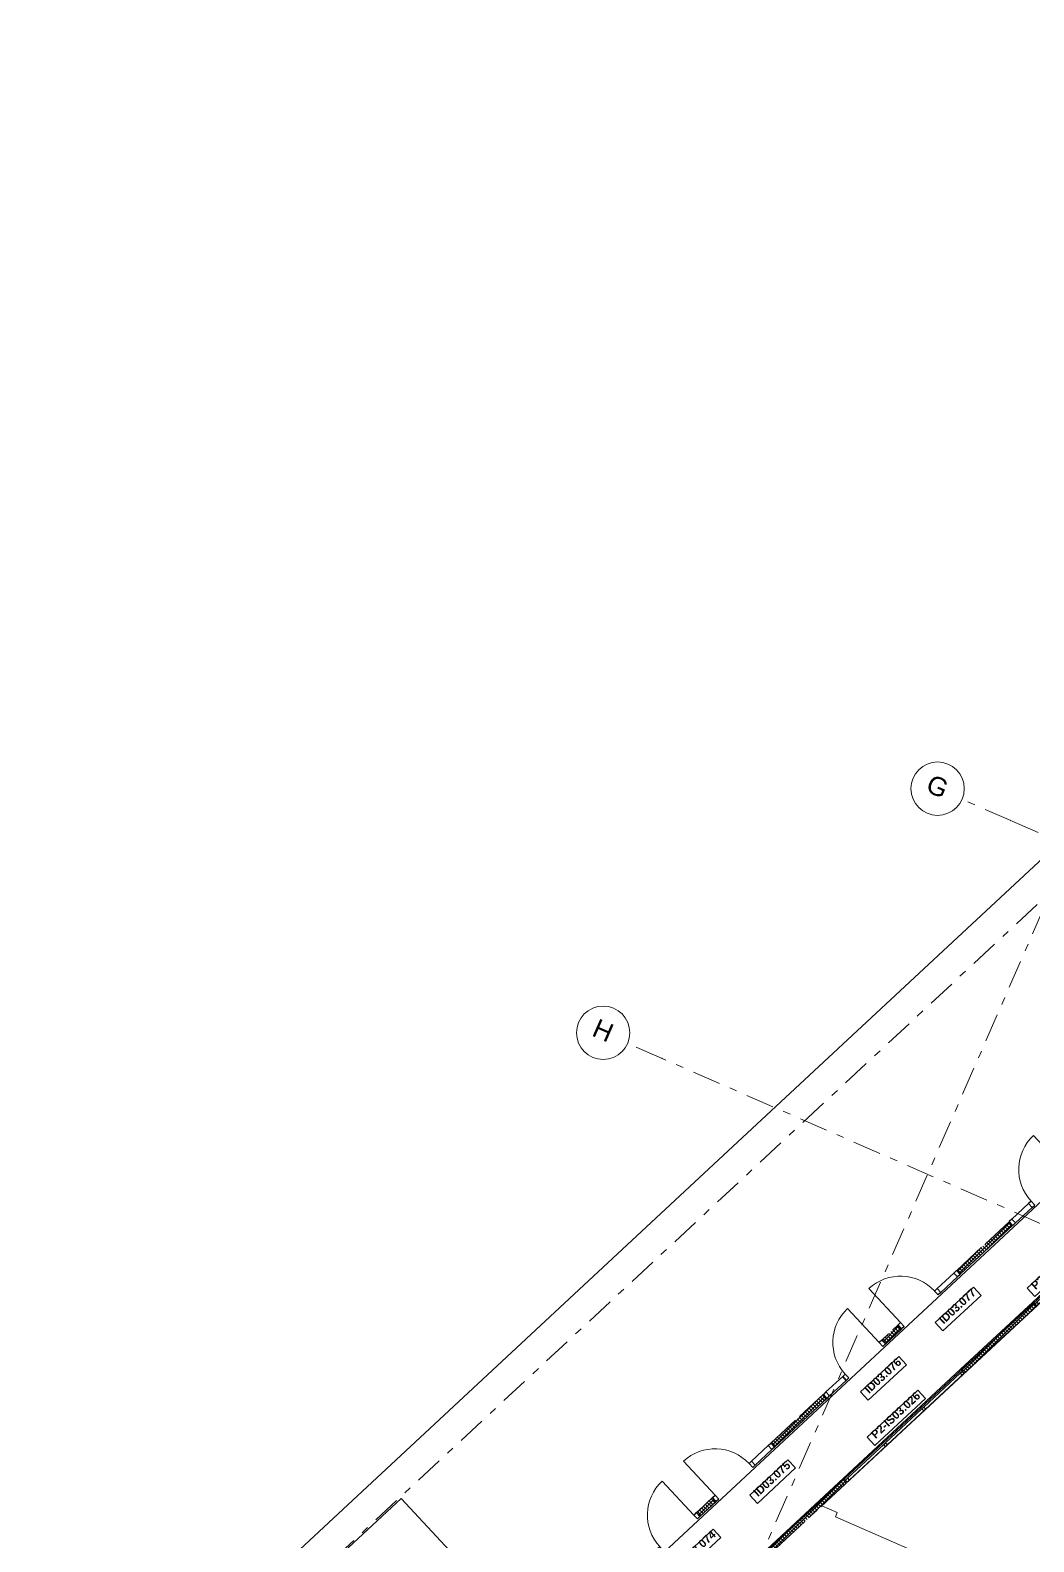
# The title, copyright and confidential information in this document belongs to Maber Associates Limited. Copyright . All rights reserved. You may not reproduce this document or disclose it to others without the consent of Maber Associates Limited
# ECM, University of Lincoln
# Model space of a CAD drawing. Header units: millimetres. Extents: x -35034 to 431752, y -71616 to 25069.
# Drawn here: x -35034 to -16224, y -28313 to 23 of the extents above; entities that cross this region are included whole.
import ezdxf
from ezdxf.enums import TextEntityAlignment as Align

# ---------------------------------------------------------------- set-up
doc = ezdxf.new("R2010")
doc.units = ezdxf.units.MM
doc.header["$MEASUREMENT"] = 0
doc.linetypes.add('Double Dashed', pattern=[1093.611073, 529.166651, -211.666656, 141.111112, -211.666656])
for name, color, linetype in [('New_A-05-M_Gross_Int_Circulation', 7, 'Continuous'), ('New_A-15-MG_Structural_Grid_Phase_2', 7, 'Continuous'), ('New_A-20-M_Floor_Slab', 7, 'Continuous'), ('New_A-25-M_Wall_Int', 7, 'Continuous'), ('New_A-35-M_FFE-Zone', 7, 'Continuous'), ('New_ArchiCAD Door Markers', 7, 'Continuous'), ('New_ArchiCAD Doors', 7, 'Continuous'), ('New_ArchiCAD Window Markers', 7, 'Continuous'), ('New_ArchiCAD Windows', 7, 'Continuous')]:
    doc.layers.add(name, color=color, linetype=linetype)
for name, color, linetype, lineweight, true_color in [('New_A-05-M_Gross_Int_Circulation_Pen_No__74', 7, 'Continuous', 20, 0x606060), ('New_A-15-MG_Structural_Grid_Phase_2_Pen_No__222', 7, 'Continuous', 13, 0x65af33), ('New_A-35-M_FFE-Zone_Pen_No__74', 7, 'Continuous', 20, 0x606060), ('New_ArchiCAD Doors_Pen_No__43', 7, 'Continuous', 30, 0x444444), ('New_ArchiCAD Doors_Pen_No__63', 7, 'Continuous', 20, 0x606060), ('New_ArchiCAD Windows_Pen_No__23', 7, 'Continuous', 30, 0x2a2a2a), ('New_ArchiCAD Windows_Pen_No__43', 7, 'Continuous', 30, 0x444444)]:
    doc.layers.add(name, color=color, linetype=linetype, lineweight=lineweight, true_color=true_color)
for name, color, linetype, lineweight in [('New_A-20-M_Floor_Slab_Pen_No__89', 8, 'Continuous', 20), ('New_A-25-M_Wall_Int_Pen_No__1', 7, 'Continuous', 13), ('New_A-25-M_Wall_Int_Pen_No__155', 5, 'Continuous', 35), ('New_ArchiCAD Door Markers_Pen_No__1', 7, 'Continuous', 13), ('New_ArchiCAD Door Markers_Pen_No__5', 7, 'Continuous', 25), ('New_ArchiCAD Doors_Pen_No__1', 7, 'Continuous', 13), ('New_ArchiCAD Window Markers_Pen_No__1', 7, 'Continuous', 13), ('New_ArchiCAD Window Markers_Pen_No__5', 7, 'Continuous', 25), ('New_ArchiCAD Windows_Pen_No__1', 7, 'Continuous', 13), ('New_ArchiCAD Windows_Pen_No__83', 8, 'Continuous', 20), ('New_ArchiCAD Zone Stamps_Pen_No__6', 7, 'Continuous', 35)]:
    doc.layers.add(name, color=color, linetype=linetype, lineweight=lineweight)
doc.styles.add('GENERATED_STYLE_1', font='')
doc.styles.add('GENERATED_STYLE_2', font='')
doc.styles.add('GENERATED_STYLE_3', font='')
doc.styles.add('GENERATED_STYLE_4', font='')
doc.styles.get('GENERATED_STYLE_1').set_extended_font_data('Swis721 BT', bold=True)
doc.styles.get('GENERATED_STYLE_2').set_extended_font_data('Arial', bold=True)
doc.styles.get('GENERATED_STYLE_3').set_extended_font_data('Arial')
doc.styles.get('GENERATED_STYLE_4').set_extended_font_data('Swis721 BT')
pattern_1 = [(45, (0, 0), (-35.35534, 35.35534), []), (135, (0, 0), (35.35534, 35.35534), [])]

# ---------------------------------------------------------------- blocks, each defined once
blk = doc.blocks.new('Corridor 02-Third_INB 3152_2_3', base_point=(-27291, -30973))
at = {"layer": 'New_A-05-M_Gross_Int_Circulation_Pen_No__74', "linetype": 'Continuous'}
for p, q in [((-6645, -13146), (-25293, -30497)), ((-24435, -31465), (-5755, -14103)), ((-28082, -27500), (-29761, -29061)), ((-25293, -30497), (-28082, -27500))]:
    blk.add_line(p, q, dxfattribs=at)
at = {"layer": 'New_ArchiCAD Zone Stamps_Pen_No__6'}
for tag, height, style, p in [('ROOM_NAME', 250, 'GENERATED_STYLE_2', (-28124, -29414)), ('zoneNameLine2', 250, 'GENERATED_STYLE_2', (-28312, -29846)), ('ROOM_NUMBER', 200, 'GENERATED_STYLE_3', (-28501, -30267)), ('measuredAreaCode', 200, 'GENERATED_STYLE_3', (-28658, -30627)), ('ROOM_HOLES_PRM', 200, 'GENERATED_STYLE_3', (-28350, -30761)), ('DUMMY_649', 200, 'GENERATED_STYLE_3', (-27721, -31035)), ('DUMMY_650', 133, 'GENERATED_STYLE_3', (-27442, -31142))]:
    blk.add_attdef(tag, text='', height=height, rotation=336.4404, dxfattribs=dict(at, style=style)).set_placement(p, align=Align.TOP_LEFT)
blk = doc.blocks.new('Research Student Workplaces_INB 3123_7_3', base_point=(-9745, -23931))
at = {"layer": 'New_A-35-M_FFE-Zone_Pen_No__74', "linetype": 'Continuous'}
for p, q in [((-4316, -12866), (-20194, -27641)), ((-20194, -27641), (-19906, -27767)), ((-19906, -27767), (-19941, -27845)), ((-19941, -27845), (-9551, -32376))]:
    blk.add_line(p, q, dxfattribs=at)
at = {"layer": 'New_ArchiCAD Zone Stamps_Pen_No__6'}
for tag, height, style, p in [('ROOM_NAME', 250, 'GENERATED_STYLE_2', (-11545, -21950)), ('zoneNameLine2', 250, 'GENERATED_STYLE_2', (-11734, -22382)), ('ROOM_NUMBER', 200, 'GENERATED_STYLE_3', (-11922, -22803)), ('measuredAreaCode', 200, 'GENERATED_STYLE_3', (-12079, -23163)), ('DUMMY_649', 200, 'GENERATED_STYLE_3', (-11772, -23297)), ('DUMMY_650', 200, 'GENERATED_STYLE_3', (-11142, -23571)), ('DUMMY_651', 133, 'GENERATED_STYLE_3', (-10863, -23678))]:
    blk.add_attdef(tag, text='', height=height, rotation=336.4404, dxfattribs=dict(at, style=style)).set_placement(p, align=Align.TOP_LEFT)
blk = doc.blocks.new('Slab_3_3', base_point=(-21949, -20987))
at = {"layer": 'New_A-20-M_Floor_Slab_Pen_No__89', "linetype": 'Continuous', "flags": 128}
blk.add_lwpolyline([(19341, -30335), (2042, -22792), (9994, -4556), (6071, -2845), (6261, -2410), (4700, -1730), (4511, -2165), (4033, -1957), (2041, -6526), (-3151, -4262), (-10734, -11317), (-11116, -10906), (-21949, -20987), (-21949, -20987), (-35034, -33163)], dxfattribs=at)
blk = doc.blocks.new('Window Stamp 18[17]_3', base_point=(-18625, -26176))
at = {"layer": 'New_ArchiCAD Window Markers_Pen_No__5', "linetype": 'Continuous'}
for p, q in [((-18398, -25470), (-19346, -26352)), ((-18254, -25625), (-18398, -25470)), ((-19202, -26507), (-18254, -25625)), ((-19202, -26507), (-18254, -25625)), ((-19346, -26352), (-19202, -26507))]:
    blk.add_line(p, q, dxfattribs=at)
at = {"layer": 'New_ArchiCAD Window Markers_Pen_No__1', "style": 'GENERATED_STYLE_1'}
blk.add_attdef('AC_WIDO_ID', text='', height=150, rotation=42.9396, dxfattribs=at).set_placement((-19158, -26422), align=Align.BOTTOM_LEFT)
blk = doc.blocks.new('Horizontal Multi-Sash Window 19[6]_3')
at = {"layer": 'New_ArchiCAD Windows_Pen_No__1', "linetype": 'Continuous'}
for p, q in [((-17552, -25127), (-17561, -25117)), ((-17539, -25141), (-17552, -25127)), ((-17537, -25143), (-17539, -25141)), ((-17527, -25154), (-17537, -25143)), ((-19749, -27170), (-19758, -27161)), ((-19736, -27184), (-19749, -27170)), ((-19734, -27187), (-19736, -27184)), ((-19723, -27198), (-19734, -27187))]:
    blk.add_line(p, q, dxfattribs=at)
at = {"layer": 'New_ArchiCAD Windows_Pen_No__23', "linetype": 'Continuous'}
for p, q in [((-19792, -27124), (-17595, -25081)), ((-19723, -27198), (-17527, -25154))]:
    blk.add_line(p, q, dxfattribs=at)
at = {"layer": 'New_ArchiCAD Windows_Pen_No__43', "linetype": 'Continuous'}
for p, q in [((-17602, -25155), (-17565, -25121)), ((-17567, -25191), (-17602, -25155)), ((-17531, -25157), (-17567, -25191)), ((-17565, -25121), (-17561, -25117)), ((-17527, -25154), (-17531, -25157)), ((-18319, -25822), (-18301, -25805)), ((-18285, -25859), (-18319, -25822)), ((-18301, -25805), (-18282, -25788)), ((-18267, -25842), (-18285, -25859)), ((-18282, -25788), (-18248, -25825)), ((-18248, -25825), (-18267, -25842)), ((-19036, -26490), (-19018, -26473)), ((-19002, -26526), (-19036, -26490)), ((-19018, -26473), (-19000, -26456)), ((-18984, -26509), (-19002, -26526)), ((-19000, -26456), (-18966, -26492)), ((-18966, -26492), (-18984, -26509)), ((-19758, -27161), (-19754, -27157)), ((-19754, -27157), (-19717, -27123)), ((-19720, -27194), (-19723, -27198)), ((-19683, -27160), (-19720, -27194)), ((-19717, -27123), (-19683, -27160))]:
    blk.add_line(p, q, dxfattribs=at)
at = {"layer": 'New_ArchiCAD Windows_Pen_No__83', "linetype": 'Continuous'}
for p, q in [((-18282, -25788), (-17602, -25155)), ((-17567, -25191), (-18248, -25825)), ((-17531, -25157), (-17565, -25121)), ((-19000, -26456), (-18319, -25822)), ((-18285, -25859), (-18966, -26492)), ((-19717, -27123), (-19036, -26490)), ((-19002, -26526), (-19683, -27160)), ((-19720, -27194), (-19754, -27157))]:
    blk.add_line(p, q, dxfattribs=at)
at = {"layer": 'New_ArchiCAD Window Markers'}
ref = blk.add_blockref('Window Stamp 18[17]_3', (-18625, -26176), dxfattribs=at)
ref.add_attrib('AC_WIDO_ID', 'P2-IS03.026', dxfattribs={"layer": 'New_ArchiCAD Window Markers_Pen_No__1', "color": 7, "height": 150, "rotation": 42.9396, "style": 'GENERATED_STYLE_1'}).set_placement((-19158, -26422), align=Align.BOTTOM_LEFT)
blk = doc.blocks.new('Window Stamp 18[19]_3', base_point=(-15625, -23384))
at = {"layer": 'New_ArchiCAD Window Markers_Pen_No__5', "linetype": 'Continuous'}
for p, q in [((-15397, -22678), (-16345, -23560)), ((-16201, -23715), (-15253, -22833)), ((-16201, -23715), (-15253, -22833)), ((-15253, -22833), (-15397, -22678)), ((-16345, -23560), (-16201, -23715))]:
    blk.add_line(p, q, dxfattribs=at)
at = {"layer": 'New_ArchiCAD Window Markers_Pen_No__1', "style": 'GENERATED_STYLE_1'}
blk.add_attdef('AC_WIDO_ID', text='', height=150, rotation=42.9396, dxfattribs=at).set_placement((-16158, -23630), align=Align.BOTTOM_LEFT)
blk = doc.blocks.new('Horizontal Multi-Sash Window 19[8]_3')
at = {"layer": 'New_ArchiCAD Windows_Pen_No__1', "linetype": 'Continuous'}
for p, q in [((-15101, -22846), (-15110, -22836)), ((-15088, -22860), (-15101, -22846)), ((-15086, -22862), (-15088, -22860)), ((-15076, -22873), (-15086, -22862)), ((-16199, -23867), (-16208, -23858)), ((-16186, -23881), (-16199, -23867)), ((-16184, -23884), (-16186, -23881)), ((-16174, -23895), (-16184, -23884))]:
    blk.add_line(p, q, dxfattribs=at)
at = {"layer": 'New_ArchiCAD Windows_Pen_No__23', "linetype": 'Continuous'}
for p, q in [((-16242, -23821), (-15144, -22799)), ((-16174, -23895), (-15076, -22873))]:
    blk.add_line(p, q, dxfattribs=at)
at = {"layer": 'New_ArchiCAD Windows_Pen_No__43', "linetype": 'Continuous'}
for p, q in [((-15150, -22874), (-15114, -22839)), ((-15116, -22910), (-15150, -22874)), ((-15079, -22876), (-15116, -22910)), ((-15114, -22839), (-15110, -22836)), ((-15076, -22873), (-15079, -22876)), ((-15677, -23364), (-15659, -23347)), ((-15643, -23401), (-15677, -23364)), ((-15659, -23347), (-15641, -23330)), ((-15625, -23384), (-15643, -23401)), ((-15641, -23330), (-15607, -23367)), ((-15607, -23367), (-15625, -23384)), ((-16208, -23858), (-16204, -23855)), ((-16204, -23855), (-16168, -23820)), ((-16170, -23891), (-16174, -23895)), ((-16134, -23857), (-16170, -23891)), ((-16168, -23820), (-16134, -23857))]:
    blk.add_line(p, q, dxfattribs=at)
at = {"layer": 'New_ArchiCAD Windows_Pen_No__83', "linetype": 'Continuous'}
for p, q in [((-15641, -23330), (-15150, -22874)), ((-15116, -22910), (-15607, -23367)), ((-15079, -22876), (-15114, -22839)), ((-16168, -23820), (-15677, -23364)), ((-15643, -23401), (-16134, -23857)), ((-16170, -23891), (-16204, -23855))]:
    blk.add_line(p, q, dxfattribs=at)
at = {"layer": 'New_ArchiCAD Window Markers'}
ref = blk.add_blockref('Window Stamp 18[19]_3', (-15625, -23384), dxfattribs=at)
ref.add_attrib('AC_WIDO_ID', 'P2-IS03.025', dxfattribs={"layer": 'New_ArchiCAD Window Markers_Pen_No__1', "color": 7, "height": 150, "rotation": 42.9396, "style": 'GENERATED_STYLE_1'}).set_placement((-16158, -23630), align=Align.BOTTOM_LEFT)
blk = doc.blocks.new('Wall_120_3', base_point=(-1115, -9882))
at = {"layer": 'New_A-25-M_Wall_Int_Pen_No__155', "linetype": 'Continuous'}
h = blk.add_hatch(dxfattribs=at)
h.set_pattern_fill('Grid_5x5_Diagonal_0003', color=256, style=0, pattern_type=2)
h.set_pattern_definition(pattern_1)
h.paths.add_polyline_path([(-16242, -23821), (-17595, -25081), (-17585, -25092), (-17583, -25094), (-17569, -25108), (-17561, -25117), (-17552, -25127), (-17539, -25141), (-17537, -25143), (-17527, -25154), (-16174, -23895), (-16184, -23884), (-16186, -23881), (-16199, -23867), (-16208, -23858), (-16216, -23849), (-16230, -23834), (-16232, -23832)])
h = blk.add_hatch(dxfattribs=at)
h.set_pattern_fill('Grid_5x5_Diagonal_0003', color=256, style=0, pattern_type=2)
h.set_pattern_definition(pattern_1)
h.paths.add_polyline_path([(-21938, -29122), (-21928, -29133), (-21926, -29135), (-21912, -29150), (-21895, -29168), (-21882, -29182), (-21880, -29184), (-21870, -29195), (-20512, -27932), (-20500, -27920), (-20498, -27918), (-20447, -27871), (-20444, -27868), (-20284, -27719), (-20282, -27717), (-20231, -27669), (-20228, -27667), (-20216, -27656), (-19723, -27198), (-19734, -27187), (-19736, -27184), (-19749, -27170), (-19758, -27161), (-19766, -27152), (-19779, -27137), (-19781, -27135), (-19792, -27124)])
at = {"layer": 'New_A-25-M_Wall_Int_Pen_No__1', "linetype": 'Continuous'}
for p, q in [((-16232, -23832), (-16242, -23821)), ((-16230, -23834), (-16232, -23832)), ((-16216, -23849), (-16230, -23834)), ((-17585, -25092), (-17595, -25081)), ((-17583, -25094), (-17585, -25092)), ((-17569, -25108), (-17583, -25094)), ((-17561, -25117), (-17569, -25108)), ((-17552, -25127), (-17561, -25117)), ((-17539, -25141), (-17552, -25127)), ((-17537, -25143), (-17539, -25141)), ((-17527, -25154), (-17537, -25143)), ((-19781, -27135), (-19792, -27124)), ((-19779, -27137), (-19781, -27135)), ((-19766, -27152), (-19779, -27137)), ((-19758, -27161), (-19766, -27152)), ((-19749, -27170), (-19758, -27161)), ((-19736, -27184), (-19749, -27170)), ((-19734, -27187), (-19736, -27184)), ((-19723, -27198), (-19734, -27187))]:
    blk.add_line(p, q, dxfattribs=at)
at = {"layer": 'New_A-25-M_Wall_Int_Pen_No__1', "linetype": 'Continuous', "flags": 128}
for points in [[(-16242, -23821), (-17595, -25081)], [(-17527, -25154), (-16174, -23895)], [(-19792, -27124), (-21938, -29122)], [(-20216, -27656), (-19723, -27198)], [(-20444, -27868), (-20284, -27719)], [(-21870, -29195), (-20512, -27932)]]:
    blk.add_lwpolyline(points, dxfattribs=at)
at = {"layer": 'New_ArchiCAD Windows', "color": 251, "linetype": 'Continuous', "lineweight": 20, "true_color": 0x606060}
for name in ['Horizontal Multi-Sash Window 19[8]_3', 'Horizontal Multi-Sash Window 19[6]_3']:
    blk.add_blockref(name, (0, 0), dxfattribs=at)
blk = doc.blocks.new('Door Stamp 17[23]_3', base_point=(-23097, -28277))
at = {"layer": 'New_ArchiCAD Door Markers_Pen_No__5', "linetype": 'Continuous'}
for p, q in [((-22232, -28075), (-22947, -28741)), ((-22803, -28896), (-22088, -28230)), ((-22803, -28896), (-22088, -28230)), ((-22088, -28230), (-22232, -28075)), ((-22947, -28741), (-22803, -28896))]:
    blk.add_line(p, q, dxfattribs=at)
at = {"layer": 'New_ArchiCAD Door Markers_Pen_No__1', "style": 'GENERATED_STYLE_1'}
blk.add_attdef('AC_WIDO_ID', text='', height=150, rotation=42.9385, dxfattribs=at).set_placement((-22760, -28811), align=Align.BOTTOM_LEFT)
blk = doc.blocks.new('Door with Sidelight on Side 2 19[19]_3')
at = {"layer": 'New_ArchiCAD Doors_Pen_No__1', "linetype": 'Continuous'}
for p, q in [((-22544, -27762), (-22534, -27773)), ((-22534, -27773), (-22532, -27776)), ((-22532, -27776), (-22519, -27789)), ((-22519, -27789), (-22502, -27808)), ((-22502, -27808), (-22489, -27822)), ((-22489, -27822), (-22487, -27825)), ((-22487, -27825), (-22476, -27836)), ((-23650, -28791), (-23640, -28802)), ((-23640, -28802), (-23638, -28804)), ((-23638, -28804), (-23625, -28818)), ((-23625, -28818), (-23608, -28836)), ((-23608, -28836), (-23594, -28851)), ((-23594, -28851), (-23592, -28853)), ((-23592, -28853), (-23582, -28864))]:
    blk.add_line(p, q, dxfattribs=at)
at = {"layer": 'New_ArchiCAD Doors_Pen_No__43', "linetype": 'Continuous'}
for p, q in [((-22550, -27767), (-22598, -27812)), ((-22550, -27767), (-22544, -27762)), ((-22481, -27840), (-22550, -27767)), ((-22544, -27762), (-22476, -27836)), ((-22598, -27812), (-22530, -27885)), ((-22530, -27885), (-22481, -27840)), ((-22481, -27840), (-22476, -27836)), ((-23283, -28450), (-23596, -28741)), ((-23528, -28814), (-23215, -28523)), ((-23235, -28405), (-23283, -28450)), ((-23215, -28523), (-23283, -28450)), ((-23283, -28450), (-23215, -28523)), ((-23167, -28478), (-23235, -28405)), ((-23215, -28523), (-23167, -28478)), ((-23645, -28786), (-23650, -28791)), ((-23650, -28791), (-23582, -28864)), ((-23596, -28741), (-23645, -28786)), ((-23645, -28786), (-23577, -28859)), ((-23596, -28741), (-23528, -28814)), ((-23528, -28814), (-23596, -28741)), ((-23577, -28859), (-23582, -28864)), ((-23577, -28859), (-23528, -28814))]:
    blk.add_line(p, q, dxfattribs=at)
at = {"layer": 'New_ArchiCAD Doors_Pen_No__63', "linetype": 'Continuous'}
blk.add_line((-22598, -27812), (-23191, -27175), dxfattribs=at)
blk.add_arc((-22598, -27812), 870, 132.9385, 222.9385, dxfattribs=at)
at = {"layer": 'New_ArchiCAD Door Markers'}
ref = blk.add_blockref('Door Stamp 17[23]_3', (-23097, -28277), dxfattribs=at)
ref.add_attrib('AC_WIDO_ID', 'ID03.074', dxfattribs={"layer": 'New_ArchiCAD Door Markers_Pen_No__1', "color": 7, "height": 150, "rotation": 42.9385, "style": 'GENERATED_STYLE_1'}).set_placement((-22760, -28811), align=Align.BOTTOM_LEFT)
blk = doc.blocks.new('Door Stamp 17[24]_3', base_point=(-21699, -26976))
at = {"layer": 'New_ArchiCAD Door Markers_Pen_No__5', "linetype": 'Continuous'}
for p, q in [((-20834, -26774), (-21549, -27440)), ((-20689, -26929), (-20834, -26774)), ((-21405, -27595), (-20689, -26929)), ((-21405, -27595), (-20689, -26929)), ((-21549, -27440), (-21405, -27595))]:
    blk.add_line(p, q, dxfattribs=at)
at = {"layer": 'New_ArchiCAD Door Markers_Pen_No__1', "style": 'GENERATED_STYLE_1'}
blk.add_attdef('AC_WIDO_ID', text='', height=150, rotation=42.9385, dxfattribs=at).set_placement((-21362, -27510), align=Align.BOTTOM_LEFT)
blk = doc.blocks.new('Door with Sidelight on Side 2 19[20]_3')
at = {"layer": 'New_ArchiCAD Doors_Pen_No__1', "linetype": 'Continuous'}
for p, q in [((-21146, -26461), (-21136, -26472)), ((-21136, -26472), (-21134, -26474)), ((-21134, -26474), (-21121, -26488)), ((-21121, -26488), (-21104, -26507)), ((-21104, -26507), (-21090, -26521)), ((-21090, -26521), (-21088, -26523)), ((-21088, -26523), (-21078, -26534)), ((-22252, -27490), (-22241, -27501)), ((-22241, -27501), (-22239, -27503)), ((-22239, -27503), (-22226, -27517)), ((-22226, -27517), (-22209, -27535)), ((-22209, -27535), (-22196, -27550)), ((-22196, -27550), (-22194, -27552)), ((-22194, -27552), (-22183, -27563))]:
    blk.add_line(p, q, dxfattribs=at)
at = {"layer": 'New_ArchiCAD Doors_Pen_No__43', "linetype": 'Continuous'}
for p, q in [((-21513, -26803), (-21200, -26511)), ((-21131, -26584), (-21445, -26876)), ((-21200, -26511), (-21151, -26466)), ((-21200, -26511), (-21131, -26584)), ((-21131, -26584), (-21200, -26511)), ((-21151, -26466), (-21146, -26461)), ((-21151, -26466), (-21083, -26539)), ((-21146, -26461), (-21078, -26534)), ((-21083, -26539), (-21131, -26584)), ((-21083, -26539), (-21078, -26534)), ((-21561, -26847), (-21513, -26803)), ((-21493, -26921), (-21561, -26847)), ((-21445, -26876), (-21513, -26803)), ((-21513, -26803), (-21445, -26876)), ((-21445, -26876), (-21493, -26921)), ((-22246, -27485), (-22252, -27490)), ((-22246, -27485), (-22198, -27440)), ((-22178, -27558), (-22246, -27485)), ((-22198, -27440), (-22130, -27513)), ((-22252, -27490), (-22183, -27563)), ((-22178, -27558), (-22183, -27563)), ((-22130, -27513), (-22178, -27558))]:
    blk.add_line(p, q, dxfattribs=at)
at = {"layer": 'New_ArchiCAD Doors_Pen_No__63', "linetype": 'Continuous'}
blk.add_line((-22198, -27440), (-22791, -26803), dxfattribs=at)
blk.add_arc((-22198, -27440), 870, 42.9385, 132.9385, dxfattribs=at)
at = {"layer": 'New_ArchiCAD Door Markers'}
ref = blk.add_blockref('Door Stamp 17[24]_3', (-21699, -26976), dxfattribs=at)
ref.add_attrib('AC_WIDO_ID', 'ID03.075', dxfattribs={"layer": 'New_ArchiCAD Door Markers_Pen_No__1', "color": 7, "height": 150, "rotation": 42.9385, "style": 'GENERATED_STYLE_1'}).set_placement((-21362, -27510), align=Align.BOTTOM_LEFT)
blk = doc.blocks.new('Door Stamp 17[25]_3', base_point=(-19620, -25041))
at = {"layer": 'New_ArchiCAD Door Markers_Pen_No__5', "linetype": 'Continuous'}
for p, q in [((-18755, -24840), (-19470, -25505)), ((-18610, -24995), (-18755, -24840)), ((-19326, -25660), (-18610, -24995)), ((-19326, -25660), (-18610, -24995)), ((-19470, -25505), (-19326, -25660))]:
    blk.add_line(p, q, dxfattribs=at)
at = {"layer": 'New_ArchiCAD Door Markers_Pen_No__1', "style": 'GENERATED_STYLE_1'}
blk.add_attdef('AC_WIDO_ID', text='', height=150, rotation=42.9385, dxfattribs=at).set_placement((-19283, -25576), align=Align.BOTTOM_LEFT)
blk = doc.blocks.new('Door with Sidelight on Side 2 19[21]_3')
at = {"layer": 'New_ArchiCAD Doors_Pen_No__1', "linetype": 'Continuous'}
for p, q in [((-19067, -24527), (-19057, -24538)), ((-19057, -24538), (-19055, -24540)), ((-19055, -24540), (-19042, -24554)), ((-19042, -24554), (-19025, -24572)), ((-19025, -24572), (-19011, -24587)), ((-19011, -24587), (-19009, -24589)), ((-19009, -24589), (-18999, -24600)), ((-20172, -25555), (-20162, -25566)), ((-20162, -25566), (-20160, -25568)), ((-20160, -25568), (-20147, -25582)), ((-20147, -25582), (-20130, -25601)), ((-20130, -25601), (-20117, -25615)), ((-20117, -25615), (-20115, -25617)), ((-20115, -25617), (-20104, -25628))]:
    blk.add_line(p, q, dxfattribs=at)
at = {"layer": 'New_ArchiCAD Doors_Pen_No__43', "linetype": 'Continuous'}
for p, q in [((-19072, -24531), (-19120, -24576)), ((-19120, -24576), (-19052, -24650)), ((-19072, -24531), (-19067, -24527)), ((-19004, -24605), (-19072, -24531)), ((-19067, -24527), (-18999, -24600)), ((-19052, -24650), (-19004, -24605)), ((-19004, -24605), (-18999, -24600)), ((-19806, -25214), (-20119, -25505)), ((-19757, -25169), (-19806, -25214)), ((-19738, -25287), (-19806, -25214)), ((-19806, -25214), (-19738, -25287)), ((-19689, -25242), (-19757, -25169)), ((-20051, -25579), (-19738, -25287)), ((-19738, -25287), (-19689, -25242)), ((-20167, -25550), (-20172, -25555)), ((-20172, -25555), (-20104, -25628)), ((-20119, -25505), (-20167, -25550)), ((-20167, -25550), (-20099, -25624)), ((-20119, -25505), (-20051, -25579)), ((-20051, -25579), (-20119, -25505)), ((-20099, -25624), (-20104, -25628)), ((-20099, -25624), (-20051, -25579))]:
    blk.add_line(p, q, dxfattribs=at)
at = {"layer": 'New_ArchiCAD Doors_Pen_No__63', "linetype": 'Continuous'}
blk.add_line((-19120, -24576), (-19713, -23939), dxfattribs=at)
blk.add_arc((-19120, -24576), 870, 132.9385, 222.9385, dxfattribs=at)
at = {"layer": 'New_ArchiCAD Door Markers'}
ref = blk.add_blockref('Door Stamp 17[25]_3', (-19620, -25041), dxfattribs=at)
ref.add_attrib('AC_WIDO_ID', 'ID03.076', dxfattribs={"layer": 'New_ArchiCAD Door Markers_Pen_No__1', "color": 7, "height": 150, "rotation": 42.9385, "style": 'GENERATED_STYLE_1'}).set_placement((-19283, -25576), align=Align.BOTTOM_LEFT)
blk = doc.blocks.new('Door Stamp 17[26]_3', base_point=(-18221, -23740))
at = {"layer": 'New_ArchiCAD Door Markers_Pen_No__5', "linetype": 'Continuous'}
for p, q in [((-17356, -23538), (-18072, -24204)), ((-17927, -24359), (-17212, -23693)), ((-17927, -24359), (-17212, -23693)), ((-17212, -23693), (-17356, -23538)), ((-18072, -24204), (-17927, -24359))]:
    blk.add_line(p, q, dxfattribs=at)
at = {"layer": 'New_ArchiCAD Door Markers_Pen_No__1', "style": 'GENERATED_STYLE_1'}
blk.add_attdef('AC_WIDO_ID', text='', height=150, rotation=42.9385, dxfattribs=at).set_placement((-17884, -24274), align=Align.BOTTOM_LEFT)
blk = doc.blocks.new('Door with Sidelight on Side 2 19[22]_3')
at = {"layer": 'New_ArchiCAD Doors_Pen_No__1', "linetype": 'Continuous'}
for p, q in [((-17669, -23225), (-17659, -23236)), ((-17659, -23236), (-17656, -23239)), ((-17656, -23239), (-17644, -23253)), ((-17644, -23253), (-17627, -23271)), ((-17627, -23271), (-17613, -23285)), ((-17613, -23285), (-17611, -23288)), ((-17611, -23288), (-17601, -23299)), ((-18774, -24254), (-18764, -24265)), ((-18764, -24265), (-18762, -24267)), ((-18762, -24267), (-18749, -24281)), ((-18749, -24281), (-18732, -24299)), ((-18732, -24299), (-18718, -24314)), ((-18718, -24314), (-18716, -24316)), ((-18716, -24316), (-18706, -24327))]:
    blk.add_line(p, q, dxfattribs=at)
at = {"layer": 'New_ArchiCAD Doors_Pen_No__43', "linetype": 'Continuous'}
for p, q in [((-17722, -23275), (-17674, -23230)), ((-17674, -23230), (-17669, -23225)), ((-17674, -23230), (-17606, -23303)), ((-17669, -23225), (-17601, -23299)), ((-18036, -23567), (-17722, -23275)), ((-17654, -23348), (-17967, -23640)), ((-17722, -23275), (-17654, -23348)), ((-17654, -23348), (-17722, -23275)), ((-17606, -23303), (-17654, -23348)), ((-17606, -23303), (-17601, -23299)), ((-18084, -23612), (-18036, -23567)), ((-18016, -23685), (-18084, -23612)), ((-17967, -23640), (-18036, -23567)), ((-18036, -23567), (-17967, -23640)), ((-17967, -23640), (-18016, -23685)), ((-18769, -24249), (-18774, -24254)), ((-18774, -24254), (-18706, -24327)), ((-18769, -24249), (-18721, -24204)), ((-18701, -24323), (-18769, -24249)), ((-18721, -24204), (-18653, -24278)), ((-18701, -24323), (-18706, -24327)), ((-18653, -24278), (-18701, -24323))]:
    blk.add_line(p, q, dxfattribs=at)
at = {"layer": 'New_ArchiCAD Doors_Pen_No__63', "linetype": 'Continuous'}
blk.add_line((-18721, -24204), (-19313, -23567), dxfattribs=at)
blk.add_arc((-18721, -24204), 870, 42.9385, 132.9385, dxfattribs=at)
at = {"layer": 'New_ArchiCAD Door Markers'}
ref = blk.add_blockref('Door Stamp 17[26]_3', (-18221, -23740), dxfattribs=at)
ref.add_attrib('AC_WIDO_ID', 'ID03.077', dxfattribs={"layer": 'New_ArchiCAD Door Markers_Pen_No__1', "color": 7, "height": 150, "rotation": 42.9385, "style": 'GENERATED_STYLE_1'}).set_placement((-17884, -24274), align=Align.BOTTOM_LEFT)
blk = doc.blocks.new('Door Stamp 17[27]_3', base_point=(-16135, -21798))
at = {"layer": 'New_ArchiCAD Door Markers_Pen_No__5', "linetype": 'Continuous'}
for p, q in [((-15270, -21597), (-15985, -22263)), ((-15841, -22418), (-15126, -21752)), ((-15841, -22418), (-15126, -21752)), ((-15126, -21752), (-15270, -21597)), ((-15985, -22263), (-15841, -22418))]:
    blk.add_line(p, q, dxfattribs=at)
at = {"layer": 'New_ArchiCAD Door Markers_Pen_No__1', "style": 'GENERATED_STYLE_1'}
blk.add_attdef('AC_WIDO_ID', text='', height=150, rotation=42.9385, dxfattribs=at).set_placement((-15798, -22333), align=Align.BOTTOM_LEFT)
blk = doc.blocks.new('Door with Sidelight on Side 2 19[23]_3')
at = {"layer": 'New_ArchiCAD Doors_Pen_No__1', "linetype": 'Continuous'}
for p, q in [((-15582, -21284), (-15572, -21295)), ((-15572, -21295), (-15570, -21297)), ((-15570, -21297), (-15557, -21311)), ((-15557, -21311), (-15540, -21329)), ((-15540, -21329), (-15526, -21344)), ((-15526, -21344), (-15524, -21346)), ((-15524, -21346), (-15514, -21357)), ((-16688, -22313), (-16677, -22324)), ((-16677, -22324), (-16675, -22326)), ((-16675, -22326), (-16662, -22340)), ((-16662, -22340), (-16645, -22358)), ((-16645, -22358), (-16632, -22373)), ((-16632, -22373), (-16630, -22375)), ((-16630, -22375), (-16620, -22386))]:
    blk.add_line(p, q, dxfattribs=at)
at = {"layer": 'New_ArchiCAD Doors_Pen_No__43', "linetype": 'Continuous'}
for p, q in [((-15587, -21289), (-15636, -21334)), ((-15636, -21334), (-15568, -21407)), ((-15587, -21289), (-15582, -21284)), ((-15519, -21362), (-15587, -21289)), ((-15582, -21284), (-15514, -21357)), ((-15568, -21407), (-15519, -21362)), ((-15519, -21362), (-15514, -21357)), ((-16321, -21971), (-16634, -22263)), ((-16566, -22336), (-16253, -22044)), ((-16273, -21926), (-16321, -21971)), ((-16253, -22044), (-16321, -21971)), ((-16321, -21971), (-16253, -22044)), ((-16204, -22000), (-16273, -21926)), ((-16253, -22044), (-16204, -22000)), ((-16683, -22308), (-16688, -22313)), ((-16688, -22313), (-16620, -22386)), ((-16634, -22263), (-16683, -22308)), ((-16683, -22308), (-16614, -22381)), ((-16634, -22263), (-16566, -22336)), ((-16566, -22336), (-16634, -22263)), ((-16614, -22381), (-16620, -22386)), ((-16614, -22381), (-16566, -22336))]:
    blk.add_line(p, q, dxfattribs=at)
at = {"layer": 'New_ArchiCAD Doors_Pen_No__63', "linetype": 'Continuous'}
blk.add_line((-15636, -21334), (-16228, -20697), dxfattribs=at)
blk.add_arc((-15636, -21334), 870, 132.9385, 222.9385, dxfattribs=at)
at = {"layer": 'New_ArchiCAD Door Markers'}
ref = blk.add_blockref('Door Stamp 17[27]_3', (-16135, -21798), dxfattribs=at)
ref.add_attrib('AC_WIDO_ID', 'ID03.078', dxfattribs={"layer": 'New_ArchiCAD Door Markers_Pen_No__1', "color": 7, "height": 150, "rotation": 42.9385, "style": 'GENERATED_STYLE_1'}).set_placement((-15798, -22333), align=Align.BOTTOM_LEFT)
blk = doc.blocks.new('Wall_121_3', base_point=(-25324, -30348))
at = {"layer": 'New_A-25-M_Wall_Int_Pen_No__155', "linetype": 'Continuous'}
h = blk.add_hatch(dxfattribs=at)
h.set_pattern_fill('Grid_5x5_Diagonal_0003', color=256, style=0, pattern_type=2)
h.set_pattern_definition(pattern_1)
h.paths.add_polyline_path([(-17204, -22793), (-17669, -23225), (-17659, -23236), (-17656, -23239), (-17644, -23253), (-17627, -23271), (-17613, -23285), (-17611, -23288), (-17601, -23299), (-16620, -22386), (-16630, -22375), (-16632, -22373), (-16645, -22358), (-16662, -22340), (-16675, -22326), (-16677, -22324), (-16688, -22313), (-17131, -22725), (-17142, -22735), (-17144, -22737), (-17191, -22781), (-17193, -22783)])
h = blk.add_hatch(dxfattribs=at)
h.set_pattern_fill('Grid_5x5_Diagonal_0003', color=256, style=0, pattern_type=2)
h.set_pattern_definition(pattern_1)
h.paths.add_polyline_path([(-19067, -24527), (-19057, -24538), (-19055, -24540), (-19042, -24554), (-19025, -24572), (-19011, -24587), (-19009, -24589), (-18999, -24600), (-18706, -24327), (-18716, -24316), (-18718, -24314), (-18732, -24299), (-18749, -24281), (-18762, -24267), (-18764, -24265), (-18774, -24254), (-18873, -24346), (-18884, -24356), (-18886, -24358), (-18933, -24402), (-18935, -24404), (-18946, -24414)])
h = blk.add_hatch(dxfattribs=at)
h.set_pattern_fill('Grid_5x5_Diagonal_0003', color=256, style=0, pattern_type=2)
h.set_pattern_definition(pattern_1)
h.paths.add_polyline_path([(-20689, -26035), (-21146, -26461), (-21136, -26472), (-21134, -26474), (-21121, -26488), (-21104, -26507), (-21090, -26521), (-21088, -26523), (-21078, -26534), (-20104, -25628), (-20115, -25617), (-20117, -25615), (-20130, -25601), (-20147, -25582), (-20160, -25568), (-20162, -25566), (-20172, -25555), (-20615, -25967), (-20626, -25978), (-20629, -25980), (-20675, -26023), (-20678, -26025)])
h = blk.add_hatch(dxfattribs=at)
h.set_pattern_fill('Grid_5x5_Diagonal_0003', color=256, style=0, pattern_type=2)
h.set_pattern_definition(pattern_1)
h.paths.add_polyline_path([(-22424, -27650), (-22544, -27762), (-22534, -27773), (-22532, -27776), (-22519, -27789), (-22502, -27808), (-22489, -27822), (-22487, -27825), (-22476, -27836), (-22183, -27563), (-22194, -27552), (-22196, -27550), (-22209, -27535), (-22226, -27517), (-22239, -27503), (-22241, -27501), (-22252, -27490), (-22350, -27582), (-22361, -27592), (-22364, -27594), (-22410, -27638), (-22413, -27640)])
at = {"layer": 'New_A-25-M_Wall_Int_Pen_No__1', "linetype": 'Continuous'}
for p, q in [((-16688, -22313), (-16677, -22324)), ((-16677, -22324), (-16675, -22326)), ((-16675, -22326), (-16662, -22340)), ((-16662, -22340), (-16645, -22358)), ((-16645, -22358), (-16632, -22373)), ((-16632, -22373), (-16630, -22375)), ((-16630, -22375), (-16620, -22386)), ((-17669, -23225), (-17659, -23236)), ((-17659, -23236), (-17656, -23239)), ((-17656, -23239), (-17644, -23253)), ((-17644, -23253), (-17627, -23271)), ((-17627, -23271), (-17613, -23285)), ((-17613, -23285), (-17611, -23288)), ((-17611, -23288), (-17601, -23299)), ((-18774, -24254), (-18764, -24265)), ((-18764, -24265), (-18762, -24267)), ((-18762, -24267), (-18749, -24281)), ((-18749, -24281), (-18732, -24299)), ((-18732, -24299), (-18718, -24314)), ((-18718, -24314), (-18716, -24316)), ((-18716, -24316), (-18706, -24327)), ((-19067, -24527), (-19057, -24538)), ((-19057, -24538), (-19055, -24540)), ((-19055, -24540), (-19042, -24554)), ((-19042, -24554), (-19025, -24572)), ((-19025, -24572), (-19011, -24587)), ((-19011, -24587), (-19009, -24589)), ((-19009, -24589), (-18999, -24600)), ((-20172, -25555), (-20162, -25566)), ((-20162, -25566), (-20160, -25568)), ((-20160, -25568), (-20147, -25582)), ((-20147, -25582), (-20130, -25601)), ((-20130, -25601), (-20117, -25615)), ((-20117, -25615), (-20115, -25617)), ((-20115, -25617), (-20104, -25628)), ((-21146, -26461), (-21136, -26472)), ((-21136, -26472), (-21134, -26474)), ((-21134, -26474), (-21121, -26488)), ((-21121, -26488), (-21104, -26507)), ((-21104, -26507), (-21090, -26521)), ((-21090, -26521), (-21088, -26523)), ((-21088, -26523), (-21078, -26534)), ((-22544, -27762), (-22534, -27773)), ((-22252, -27490), (-22241, -27501)), ((-22241, -27501), (-22239, -27503)), ((-22239, -27503), (-22226, -27517)), ((-22226, -27517), (-22209, -27535)), ((-22209, -27535), (-22196, -27550)), ((-22196, -27550), (-22194, -27552)), ((-22194, -27552), (-22183, -27563)), ((-22534, -27773), (-22532, -27776)), ((-22532, -27776), (-22519, -27789)), ((-22519, -27789), (-22502, -27808)), ((-22502, -27808), (-22489, -27822)), ((-22489, -27822), (-22487, -27825)), ((-22487, -27825), (-22476, -27836))]:
    blk.add_line(p, q, dxfattribs=at)
at = {"layer": 'New_A-25-M_Wall_Int_Pen_No__1', "linetype": 'Continuous', "flags": 128}
for points in [[(-17601, -23299), (-16620, -22386)], [(-16688, -22313), (-17131, -22725)], [(-17204, -22793), (-17669, -23225)], [(-18999, -24600), (-18706, -24327)], [(-18774, -24254), (-18873, -24346)], [(-18946, -24414), (-19067, -24527)], [(-21078, -26534), (-20104, -25628)], [(-20172, -25555), (-20615, -25967)], [(-20689, -26035), (-21146, -26461)], [(-22424, -27650), (-22544, -27762)], [(-22476, -27836), (-22183, -27563)], [(-22252, -27490), (-22350, -27582)]]:
    blk.add_lwpolyline(points, dxfattribs=at)
at = {"layer": 'New_ArchiCAD Doors', "color": 251, "linetype": 'Continuous', "lineweight": 20, "true_color": 0x606060}
for name in ['Door with Sidelight on Side 2 19[23]_3', 'Door with Sidelight on Side 2 19[22]_3', 'Door with Sidelight on Side 2 19[21]_3', 'Door with Sidelight on Side 2 19[20]_3', 'Door with Sidelight on Side 2 19[19]_3']:
    blk.add_blockref(name, (0, 0), dxfattribs=at)
blk = doc.blocks.new('Standard grid marker[40]_3', base_point=(3388, 1824))
at = {"layer": 'New_A-15-MG_Structural_Grid_Phase_2_Pen_No__222', "linetype": 'Double Dashed'}
blk.add_line((1453, 23), (-32482, -31555), dxfattribs=at)
at = {"layer": 'New_A-15-MG_Structural_Grid_Phase_2_Pen_No__222', "style": 'GENERATED_STYLE_4'}
blk.add_attdef('AC_MarkerText_1', text='', height=350, rotation=336.4404, dxfattribs=at).set_placement((2844, 3183), align=Align.MIDDLE_CENTER)
blk = doc.blocks.new('Standard grid marker[43]_3', base_point=(-6433, -26559))
at = {"layer": 'New_A-15-MG_Structural_Grid_Phase_2_Pen_No__222', "linetype": 'Double Dashed'}
for p, q in [((-23191, -19252), (-23837, -18971)), ((-7080, -26278), (-23191, -19252))]:
    blk.add_line(p, q, dxfattribs=at)
at = {"layer": 'New_A-15-MG_Structural_Grid_Phase_2_Pen_No__222', "linetype": 'Continuous'}
blk.add_circle((-24295, -18771), 500, dxfattribs=at)
at = {"layer": 'New_A-15-MG_Structural_Grid_Phase_2_Pen_No__222', "linetype": 'Double Dashed'}
blk.add_point((-23191, -19252), dxfattribs=at)
blk.add_point((-23191, -19252), dxfattribs=at)
at = {"layer": 'New_A-15-MG_Structural_Grid_Phase_2_Pen_No__222', "style": 'GENERATED_STYLE_4'}
for tag, p in [('AC_MarkerText_1_1', (-24295, -18727)), ('AC_MarkerText_1_0', (-5975, -26716))]:
    blk.add_attdef(tag, text='', height=350, rotation=336.4404, dxfattribs=at).set_placement(p, align=Align.MIDDLE_CENTER)
blk = doc.blocks.new('Standard grid marker[45]_3', base_point=(26876, -33775))
at = {"layer": 'New_A-15-MG_Structural_Grid_Phase_2_Pen_No__222', "linetype": 'Double Dashed'}
for p, q in [((-16652, -14794), (-17568, -14395)), ((25960, -33375), (-16652, -14794))]:
    blk.add_line(p, q, dxfattribs=at)
at = {"layer": 'New_A-15-MG_Structural_Grid_Phase_2_Pen_No__222', "linetype": 'Continuous'}
blk.add_circle((-18027, -14195), 500, dxfattribs=at)
at = {"layer": 'New_A-15-MG_Structural_Grid_Phase_2_Pen_No__222', "linetype": 'Double Dashed'}
blk.add_point((-16652, -14794), dxfattribs=at)
blk.add_point((-16652, -14794), dxfattribs=at)
at = {"layer": 'New_A-15-MG_Structural_Grid_Phase_2_Pen_No__222', "style": 'GENERATED_STYLE_4'}
for tag, p in [('AC_MarkerText_1_1', (-18027, -14152)), ('AC_MarkerText_1_0', (27335, -33931))]:
    blk.add_attdef(tag, text='', height=350, rotation=336.4404, dxfattribs=at).set_placement(p, align=Align.MIDDLE_CENTER)
blk = doc.blocks.new('Standard grid marker[46]_3', base_point=(-30734, -50137))
at = {"layer": 'New_A-15-MG_Structural_Grid_Phase_2_Pen_No__222', "linetype": 'Double Dashed'}
blk.add_line((-23241, -32954), (-14947, -13933), dxfattribs=at)
at = {"layer": 'New_A-15-MG_Structural_Grid_Phase_2_Pen_No__222', "style": 'GENERATED_STYLE_4'}
for tag, p in [('AC_MarkerText_1_1', (-7255, 3750)), ('AC_MarkerText_1_0', (-30934, -50554))]:
    blk.add_attdef(tag, text='', height=350, rotation=336.4404, dxfattribs=at).set_placement(p, align=Align.MIDDLE_CENTER)

msp = doc.modelspace()

# ---------------------------------------------------------------- block references
at = {"layer": 'New_A-05-M_Gross_Int_Circulation', "linetype": 'Continuous'}
msp.add_blockref('Corridor 02-Third_INB 3152_2_3', (-27291.1, -30973.4), dxfattribs=at)
at = {"layer": 'New_A-15-MG_Structural_Grid_Phase_2', "color": 8, "linetype": 'Continuous', "lineweight": 15}
for name, p in [('Standard grid marker[46]_3', (-30734.1, -50137)), ('Standard grid marker[40]_3', (3387.7, 1823.7))]:
    msp.add_blockref(name, p, dxfattribs=at)
ref = msp.add_blockref('Standard grid marker[45]_3', (26876.4, -33774.9), dxfattribs=at)
ref.add_attrib('AC_MarkerText_1_1', 'G', dxfattribs={"layer": 'New_A-15-MG_Structural_Grid_Phase_2_Pen_No__222', "color": 85, "true_color": 0x65af33, "height": 350, "rotation": 336.44041, "style": 'GENERATED_STYLE_4'}).set_placement((-18026.6, -14151.7), align=Align.MIDDLE_CENTER)
ref = msp.add_blockref('Standard grid marker[43]_3', (-6433.3, -26559.5), dxfattribs=at)
ref.add_attrib('AC_MarkerText_1_1', 'H', dxfattribs={"layer": 'New_A-15-MG_Structural_Grid_Phase_2_Pen_No__222', "color": 85, "true_color": 0x65af33, "height": 350, "rotation": 336.44041, "style": 'GENERATED_STYLE_4'}).set_placement((-24295.3, -18727.3), align=Align.MIDDLE_CENTER)
at = {"layer": 'New_A-20-M_Floor_Slab', "color": 8, "linetype": 'Continuous', "lineweight": 20}
msp.add_blockref('Slab_3_3', (-21949.4, -20986.7), dxfattribs=at)
at = {"layer": 'New_A-25-M_Wall_Int', "color": 250, "lineweight": 50, "true_color": 0x2a2a2a}
for name, p in [('Wall_121_3', (-25323.7, -30348.4)), ('Wall_120_3', (-1115.1, -9881.6))]:
    msp.add_blockref(name, p, dxfattribs=at)
at = {"layer": 'New_A-35-M_FFE-Zone', "linetype": 'Continuous'}
msp.add_blockref('Research Student Workplaces_INB 3123_7_3', (-9745.4, -23931), dxfattribs=at)

doc.saveas('drawing.dxf')
